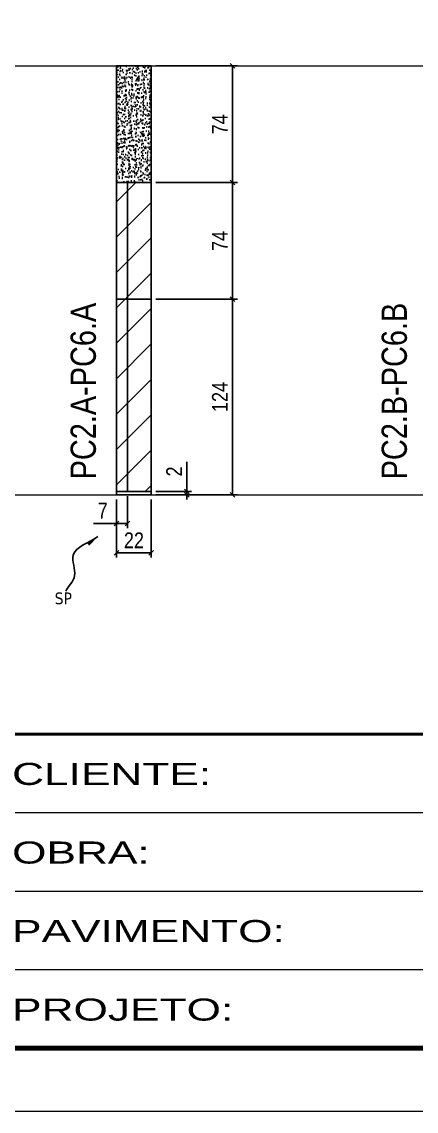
# Model space of a CAD drawing. Extents: x 2282 to 12463, y 760 to 16806.
# Drawn here: x 3326 to 3576, y 13394 to 14085 of the extents above; entities that cross this region are included whole.
import ezdxf

# ---------------------------------------------------------------- set-up
doc = ezdxf.new("R2010")
doc.units = 0
for name, pattern in [('CONTINUO', [0]), ('DASHED', [0.75, 0.5, -0.25]), ('HIDDEN', [0.375, 0.25, -0.125])]:
    doc.linetypes.add(name, pattern=pattern)
for name, color, linetype, lineweight in [('CARIMBO', 255, 'Continuous', 9), ('Folhas', 255, 'Continuous', 9), ('Hachura', 251, 'Continuous', 9), ('SARRAFO DE PRESSAO', 251, 'DASHED', 9)]:
    doc.layers.add(name, color=color, linetype=linetype, lineweight=lineweight)
for name, color, linetype in [('COTA', 241, 'Continuous'), ('NOMENCLATURA', 7, 'Continuous'), ('Painéis', 200, 'Continuous'), ('SARR_2.2x7', 40, 'Continuous'), ('texto', 7, 'Continuous')]:
    doc.layers.add(name, color=color, linetype=linetype)
doc.styles.add('ARIAL_NARROW', font='ARIALN.TTF', dxfattribs={"height": 0.2})
doc.styles.add('COTA TECNICA', font='techl___.ttf', dxfattribs={"height": 10})
doc.styles.add('COTA TECNICA-50', font='techl___.ttf', dxfattribs={"height": 10})
doc.styles.get("Standard").update_dxf_attribs({"font": 'arial.ttf'})
doc.styles.add('Tecnologia', font='')
doc.styles.get('Tecnologia').set_extended_font_data('Forgotten Futurist')
doc.dimstyles.new('COTA PAINEL-50', dxfattribs={"dimtxt": 10, "dimasz": 3, "dimexe": 3, "dimexo": 3, "dimgap": 3, "dimtad": 1, "dimdec": 1, "dimzin": 12, "dimdsep": 46, "dimtxsty": 'COTA TECNICA-50', "dimblk1": 'OBLIQUE', "dimblk2": 'OBLIQUE', "dimsah": 1, "dimcen": 0.9, "dimclrd": 4, "dimclre": 4, "dimclrt": 240, "dimadec": 1, "dimazin": 3, "dimtfac": 1, "dimtdec": 1, "dimtmove": 0, "dimatfit": 3, "dimfxl": 1, "dimtolj": 1, "dimtzin": 12, "dimarcsym": 0})
doc.dimstyles.new('PAINEL', dxfattribs={"dimtxt": 10, "dimasz": 3, "dimexe": 3, "dimexo": 3, "dimgap": 3, "dimtad": 1, "dimdec": 1, "dimzin": 12, "dimdsep": 46, "dimtxsty": 'COTA TECNICA', "dimblk1": 'OBLIQUE', "dimblk2": 'OBLIQUE', "dimsah": 1, "dimcen": 0.9, "dimclrd": 4, "dimclre": 4, "dimclrt": 240, "dimadec": 1, "dimazin": 3, "dimtfac": 1, "dimtdec": 1, "dimtmove": 0, "dimatfit": 3, "dimfxl": 1, "dimtolj": 1, "dimtzin": 12, "dimarcsym": 0})
doc.dimstyles.get("Standard").update_dxf_attribs({"dimtxt": 0.18, "dimasz": 0.18, "dimexe": 0.18, "dimexo": 0.0625, "dimgap": 0.09, "dimtad": 0, "dimtih": 1, "dimtoh": 1, "dimdec": 4, "dimzin": 0, "dimdsep": 46, "dimtxsty": 'Standard', "dimcen": 0.09, "dimadec": 0, "dimazin": 0, "dimtfac": 1, "dimtdec": 4, "dimtofl": 0, "dimtmove": 0, "dimatfit": 3, "dimfxl": 1, "dimtolj": 1, "dimtzin": 0, "dimarcsym": 0})

# ---------------------------------------------------------------- blocks, each defined once
blk = doc.blocks.new('9999999999')
at = {"color": 30, "linetype": 'CONTINUO'}
for p, q in [((98564.56, 34379.64), (99583.98, 34379.64)), ((98564.56, 34329.83), (99487.98, 34329.83)), ((98564.56, 34280.02), (99487.98, 34280.02))]:
    blk.add_line(p, q, dxfattribs=at)
at = {"color": 30, "linetype": 'CONTINUO', "const_width": 2}
blk.add_lwpolyline([(99583.98, 34230.21), (99583.98, 34414.45, 0.414214), (99568.98, 34429.45), (98228.98, 34429.45, 0.414214), (98213.98, 34414.45), (98213.98, 34245.21, 0.414214), (98228.98, 34230.21), (99583.98, 34230.21)], format="xyb", dxfattribs=at)
at = {"layer": 'Folhas'}
blk.add_lwpolyline([(98138.98, 34190.21), (99623.98, 34190.21), (99623.98, 35240.21), (98138.98, 35240.21)], close=True, dxfattribs=at)
at = {"layer": 'Folhas', "color": 30, "const_width": 3}
blk.add_lwpolyline([(98213.98, 34230.21), (99583.98, 34230.21), (99583.98, 35200.21), (98213.98, 35200.21)], close=True, dxfattribs=at)
at = {"layer": 'Folhas', "color": 7, "style": 'Tecnologia', "width": 1.5}
for s, p in [('CLIENTE:', (98573.65, 34397.17)), ('OBRA:', (98573.65, 34347.31)), ('PAVIMENTO:', (98573.65, 34297.5)), ('PROJETO:', (98573.65, 34247.69))]:
    blk.add_text(s, height=14, dxfattribs=at).set_placement(p)
blk = doc.blocks.new('_Oblique')
at = {"color": 0, "linetype": 'ByBlock', "lineweight": -2}
blk.add_line((-0.5, -0.5), (0.5, 0.5), dxfattribs=at)
blk = doc.blocks.new('*D183')
at = {"layer": 'COTA', "color": 4, "lineweight": -2, "transparency": 16777216}
for p, q in [((3430.45, 13787.07), (3430.45, 13805.87)), ((3410.92, 13787.07), (3433.45, 13787.07)), ((3410.92, 13785.07), (3433.45, 13785.07)), ((3430.45, 13785.07), (3430.45, 13787.07)), ((3430.45, 13785.07), (3430.45, 13782.07))]:
    blk.add_line(p, q, dxfattribs=at)
at = {"layer": 'Defpoints', "color": 0, "transparency": 16777216}
for p in [(3407.92, 13787.07), (3407.92, 13785.07), (3430.45, 13785.07)]:
    blk.add_point(p, dxfattribs=at)
at = {"layer": 'COTA', "color": 4, "lineweight": -2, "transparency": 16777216, "xscale": 3, "yscale": 3, "zscale": 3}
for p, rotation in [((3430.45, 13787.07), 270), ((3430.45, 13785.07), 90)]:
    blk.add_blockref('_Oblique', p, dxfattribs=dict(at, rotation=rotation))
at = {"layer": 'COTA', "color": 240, "transparency": 16777216, "insert": (3422.45, 13799.82), "char_height": 10, "attachment_point": 5, "rotation": 90, "style": 'COTA TECNICA-50'}
blk.add_mtext('\\A1;2', dxfattribs=at)
blk = doc.blocks.new('*D184')
at = {"layer": 'COTA', "color": 4, "linetype": 'ByBlock', "lineweight": -2, "transparency": 16777216}
for p, q in [((3410.92, 13909.07), (3462.58, 13909.07)), ((3459.58, 13785.07), (3459.58, 13909.07)), ((3410.92, 13785.07), (3462.58, 13785.07))]:
    blk.add_line(p, q, dxfattribs=at)
at = {"layer": 'Defpoints', "color": 0, "linetype": 'ByBlock', "transparency": 16777216}
for p in [(3407.92, 13909.07), (3459.58, 13909.07), (3407.92, 13785.07)]:
    blk.add_point(p, dxfattribs=at)
at = {"layer": 'COTA', "color": 4, "linetype": 'ByBlock', "lineweight": -2, "transparency": 16777216, "xscale": 3, "yscale": 3, "zscale": 3}
for p, rotation in [((3459.58, 13909.07), 90), ((3459.58, 13785.07), 270)]:
    blk.add_blockref('_Oblique', p, dxfattribs=dict(at, rotation=rotation))
at = {"layer": 'COTA', "color": 240, "linetype": 'ByBlock', "transparency": 16777216, "insert": (3451.51, 13847.07), "char_height": 10, "attachment_point": 5, "rotation": 90, "style": 'COTA TECNICA'}
blk.add_mtext('\\A1;124', dxfattribs=at)
blk = doc.blocks.new('*D206')
at = {"layer": 'COTA', "color": 4, "linetype": 'ByBlock', "lineweight": -2, "transparency": 16777216}
for p, q in [((3385.92, 13782.07), (3385.92, 13745.15)), ((3407.92, 13782.07), (3407.92, 13745.15)), ((3407.92, 13748.15), (3385.92, 13748.15))]:
    blk.add_line(p, q, dxfattribs=at)
at = {"layer": 'Defpoints', "color": 0, "linetype": 'ByBlock', "transparency": 16777216}
for p in [(3385.92, 13785.07), (3407.92, 13785.07), (3385.92, 13748.15)]:
    blk.add_point(p, dxfattribs=at)
at = {"layer": 'COTA', "color": 4, "linetype": 'ByBlock', "lineweight": -2, "transparency": 16777216, "xscale": 3, "yscale": 3, "zscale": 3, "rotation": 180}
blk.add_blockref('_Oblique', (3385.92, 13748.15), dxfattribs=at)
at = {"layer": 'COTA', "color": 4, "linetype": 'ByBlock', "lineweight": -2, "transparency": 16777216, "xscale": 3, "yscale": 3, "zscale": 3}
blk.add_blockref('_Oblique', (3407.92, 13748.15), dxfattribs=at)
at = {"layer": 'COTA', "color": 240, "linetype": 'ByBlock', "transparency": 16777216, "insert": (3396.92, 13756.15), "char_height": 10, "attachment_point": 5, "style": 'COTA TECNICA'}
blk.add_mtext('\\A1;22', dxfattribs=at)
blk = doc.blocks.new('*D185')
at = {"layer": 'COTA', "color": 4, "linetype": 'ByBlock', "lineweight": -2, "transparency": 16777216}
for p, q in [((3410.92, 13983.07), (3462.58, 13983.07)), ((3459.58, 13909.07), (3459.58, 13983.07)), ((3410.92, 13909.07), (3462.58, 13909.07))]:
    blk.add_line(p, q, dxfattribs=at)
at = {"layer": 'Defpoints', "color": 0, "linetype": 'ByBlock', "transparency": 16777216}
for p in [(3407.92, 13983.07), (3459.58, 13983.07), (3407.92, 13909.07)]:
    blk.add_point(p, dxfattribs=at)
at = {"layer": 'COTA', "color": 4, "linetype": 'ByBlock', "lineweight": -2, "transparency": 16777216, "xscale": 3, "yscale": 3, "zscale": 3}
for p, rotation in [((3459.58, 13983.07), 90), ((3459.58, 13909.07), 270)]:
    blk.add_blockref('_Oblique', p, dxfattribs=dict(at, rotation=rotation))
at = {"layer": 'COTA', "color": 240, "linetype": 'ByBlock', "transparency": 16777216, "insert": (3451.51, 13946.07), "char_height": 10, "attachment_point": 5, "rotation": 90, "style": 'COTA TECNICA'}
blk.add_mtext('\\A1;74', dxfattribs=at)
blk = doc.blocks.new('*D186')
at = {"layer": 'COTA', "color": 4, "lineweight": -2, "transparency": 16777216}
for p, q in [((3385.92, 13782.07), (3385.92, 13763.9)), ((3392.92, 13784.07), (3392.92, 13763.9)), ((3385.92, 13766.9), (3371.19, 13766.9)), ((3392.92, 13766.9), (3385.92, 13766.9))]:
    blk.add_line(p, q, dxfattribs=at)
at = {"layer": 'Defpoints', "color": 0, "transparency": 16777216}
for p in [(3385.92, 13785.07), (3392.92, 13787.07), (3385.92, 13766.9)]:
    blk.add_point(p, dxfattribs=at)
at = {"layer": 'COTA', "color": 4, "lineweight": -2, "transparency": 16777216, "xscale": 3, "yscale": 3, "zscale": 3, "rotation": 180}
blk.add_blockref('_Oblique', (3385.92, 13766.9), dxfattribs=at)
at = {"layer": 'COTA', "color": 4, "lineweight": -2, "transparency": 16777216, "xscale": 3, "yscale": 3, "zscale": 3}
blk.add_blockref('_Oblique', (3392.92, 13766.9), dxfattribs=at)
at = {"layer": 'COTA', "color": 240, "transparency": 16777216, "insert": (3377.06, 13774.97), "char_height": 10, "attachment_point": 5, "style": 'COTA TECNICA-50'}
blk.add_mtext('\\A1;7', dxfattribs=at)
blk = doc.blocks.new('*D217')
at = {"layer": 'COTA', "color": 4, "lineweight": -2, "transparency": 16777216}
for p, q in [((3410.92, 14057.07), (3462.58, 14057.07)), ((3459.58, 13983.07), (3459.58, 14057.07)), ((3410.92, 13983.07), (3462.58, 13983.07))]:
    blk.add_line(p, q, dxfattribs=at)
at = {"layer": 'Defpoints', "color": 0, "transparency": 16777216}
for p in [(3407.92, 14057.07), (3459.58, 14057.07), (3407.92, 13983.07)]:
    blk.add_point(p, dxfattribs=at)
at = {"layer": 'COTA', "color": 4, "lineweight": -2, "transparency": 16777216, "xscale": 3, "yscale": 3, "zscale": 3}
for p, rotation in [((3459.58, 14057.07), 90), ((3459.58, 13983.07), 270)]:
    blk.add_blockref('_Oblique', p, dxfattribs=dict(at, rotation=rotation))
at = {"layer": 'COTA', "color": 240, "transparency": 16777216, "insert": (3451.51, 14020.07), "char_height": 10, "attachment_point": 5, "rotation": 90, "style": 'COTA TECNICA'}
blk.add_mtext('\\A1;74', dxfattribs=at)

msp = doc.modelspace()

# ---------------------------------------------------------------- hatches: boundary and pattern name
at = {"layer": 'COTA'}
h = msp.add_hatch(dxfattribs=at)
h.set_pattern_fill('AR-CONC', color=256, scale=0.03)
h.set_pattern_definition([(50, (0, 3445.7253), (5.46554, -0.4781726), [0.5715, -6.2865]), (355, (0, 3445.7253), (-1.0573026, 5.7317054), [0.4572, -5.0292175]), (100.451445, (0.4555, 3445.6855), (4.4082374, 5.2535326), [0.4857003, -5.3427073]), (46.1842, (0, 3447.249), (8.1323712, -1.26127), [0.85725, -9.42975]), (96.63556, (0.678, 3447.144), (7.122124, 7.422784), [0.728551, -8.014068]), (351.18415, (0, 3447.249), (7.122124, 7.422784), [0.685799, -7.543792]), (21, (0.762, 3446.8683), (4.5484317, -3.067956), [0.5715, -6.2865]), (326, (0.762, 3446.8683), (1.8540609, 5.525639), [0.4572, -5.0292]), (71.451445, (1.141, 3446.6127), (6.4024926, 2.457683), [0.4857003, -5.342698]), (37.5, (0, 3445.7253), (0.0926581, 2.53665117), [0, -4.96824, 0, -5.1054, 0, -5.04825]), (7.5, (0, 3445.7253), (2.0045899, 3.00541724), [0, -2.91084, 0, -4.85394, 0, -1.92405]), (327.5, (-1.6993, 3445.7253), (4.06771786, -0.17186232), [0, -1.905, 0, -5.9436, 0, -7.8867]), (317.5, (-2.4613, 3445.7253), (4.4438754, 0.7627947), [0, -2.4765, 0, -3.94716, 0, -5.6007])])
h.paths.add_polyline_path([(3385.92, 13983.07), (3407.92, 13983.07), (3407.92, 14057.07), (3385.92, 14057.07)])
at = {"layer": 'Hachura', "linetype": 'ByBlock'}
h = msp.add_hatch(dxfattribs=at)
h.set_pattern_fill('ANSI31', color=256, scale=5)
h.set_pattern_definition([(45, (0, 3445.725), (-11.22532, 11.22532), [])])
h.paths.add_polyline_path([(3407.92, 13909.07), (3392.92, 13909.07), (3392.92, 13787.07), (3407.92, 13787.07)])
h.paths.add_polyline_path([(3392.92, 13909.07), (3385.92, 13909.07), (3385.92, 13787.07), (3392.92, 13787.07)])
h.paths.add_polyline_path([(3392.92, 13983.07), (3385.92, 13983.07), (3385.92, 13909.07), (3392.92, 13909.07)])
h.paths.add_polyline_path([(3392.92, 13909.07), (3407.92, 13909.07), (3407.92, 13983.07), (3392.92, 13983.07)])

# ---------------------------------------------------------------- linework, layer by layer
at = {"layer": 'CARIMBO', "color": 3}
for p, q in [((2282.39, 14057.07), (9611.68, 14057.07)), ((2282.39, 13785.07), (9611.68, 13785.07))]:
    msp.add_line(p, q, dxfattribs=at)
at = {"layer": 'COTA'}
msp.add_lwpolyline([(3385.92, 13983.07), (3407.92, 13983.07), (3407.92, 14057.07), (3385.92, 14057.07)], close=True, dxfattribs=at)
at = {"layer": 'Painéis'}
for p, q in [((3385.92, 13983.07), (3385.92, 13785.07)), ((3385.92, 13983.07), (3407.92, 13983.07)), ((3407.92, 13983.07), (3407.92, 13785.07)), ((3407.92, 13909.07), (3385.92, 13909.07)), ((3407.92, 13787.07), (3385.92, 13787.07)), ((3407.92, 13785.07), (3385.92, 13785.07))]:
    msp.add_line(p, q, dxfattribs=at)
at = {"layer": 'SARR_2.2x7', "linetype": 'HIDDEN'}
for p, q in [((3392.92, 13983.07), (3392.92, 13909.07)), ((3392.92, 13909.07), (3392.92, 13787.07))]:
    msp.add_line(p, q, dxfattribs=at)

# ---------------------------------------------------------------- block references
at = {"layer": 'SARRAFO DE PRESSAO', "color": 6, "linetype": 'ByBlock'}
msp.add_blockref('9999999999', (-95254.09, -20796.22), dxfattribs=at)

# ---------------------------------------------------------------- texts
at = {"layer": 'NOMENCLATURA', "style": 'ARIAL_NARROW'}
for s, p in [('PC2.A-PC6.A', (3372.75, 13794.84)), ('PC2.B-PC6.B', (3570.21, 13794.84))]:
    msp.add_text(s, height=16, rotation=90, dxfattribs=at).set_placement(p)
at = {"layer": 'texto', "color": 0, "insert": (3352.09, 13719.26), "char_height": 7.5, "attachment_point": 5}
msp.add_mtext('{\\fTahoma|b0|i0|c0|p34;\\C4;SP}', dxfattribs=at)

# ---------------------------------------------------------------- dimensions: what is measured, and where the dimension line sits
at = {"layer": 'COTA'}
dim = msp.add_linear_dim(base=(3459.58, 14057.07), p1=(3407.92, 13983.07), p2=(3407.92, 14057.07), angle=90, dimstyle='PAINEL', dxfattribs=at)
dim.commit()
dim.dimension.update_dxf_attribs({"geometry": '*D217', "text_midpoint": (3451.51, 14020.07)})
at = {"layer": 'COTA', "linetype": 'ByBlock'}
for base, p1, p2, override, picture, middle in [((3459.58, 13983.07), (3407.92, 13909.07), (3407.92, 13983.07), {"dimarcsym": 2}, '*D185', (3451.51, 13946.07)), ((3459.58, 13909.07), (3407.92, 13785.07), (3407.92, 13909.07), {"dimarcsym": 1}, '*D184', (3451.51, 13847.07))]:
    dim = msp.add_linear_dim(base=base, p1=p1, p2=p2, angle=90, dimstyle='PAINEL', override=override, dxfattribs=at)
    dim.commit()
    dim.dimension.update_dxf_attribs({"geometry": picture, "text_midpoint": middle})
at = {"layer": 'COTA'}
dim = msp.add_linear_dim(base=(3430.45, 13785.07), p1=(3407.92, 13787.07), p2=(3407.92, 13785.07), angle=90, dimstyle='COTA PAINEL-50', dxfattribs=at)
dim.commit()
dim.dimension.update_dxf_attribs({"geometry": '*D183', "text_midpoint": (3430.45, 13799.82), "dimtype": 160})
dim = msp.add_linear_dim(base=(3385.92, 13766.9), p1=(3392.92, 13787.07), p2=(3385.92, 13785.07), dimstyle='COTA PAINEL-50', dxfattribs=at)
dim.commit()
dim.dimension.update_dxf_attribs({"geometry": '*D186', "text_midpoint": (3377.06, 13774.97)})
at = {"layer": 'COTA', "linetype": 'ByBlock'}
dim = msp.add_linear_dim(base=(3385.92, 13748.15), p1=(3407.92, 13785.07), p2=(3385.92, 13785.07), dimstyle='PAINEL', override={"dimarcsym": 2}, dxfattribs=at)
dim.commit()
dim.dimension.update_dxf_attribs({"geometry": '*D206', "text_midpoint": (3396.92, 13756.15)})

# ---------------------------------------------------------------- leaders
at = {"layer": 'COTA', "path_type": 1}
msp.add_leader([(3374.09, 13758.57), (3358.31, 13746.74), (3359.23, 13733.73), (3353.68, 13723.95)], dimstyle='Standard', override={"dimasz": 8}, dxfattribs=at)

doc.saveas('drawing.dxf')
